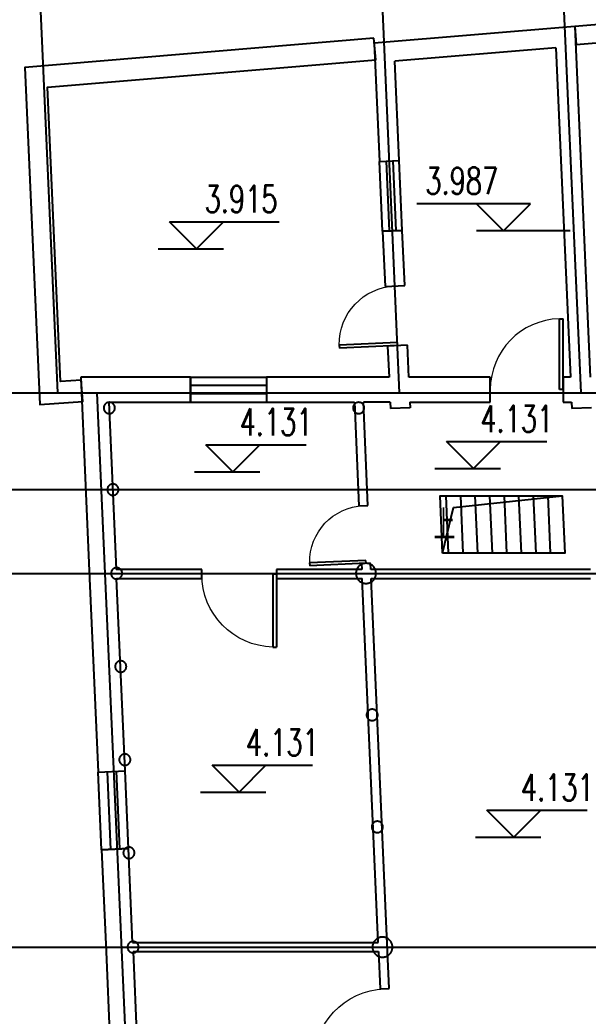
# Model space of a CAD drawing. Extents: x -20250 to 331240, y -699 to 63168.
# Drawn here: x 105085 to 111408, y 46025 to 57103 of the extents above; entities that cross this region are included whole.
import ezdxf

# ---------------------------------------------------------------- set-up
doc = ezdxf.new("R2010")
doc.units = 0
doc.header["$LTSCALE"] = 1000
doc.header["$MEASUREMENT"] = 0
for name, color, linetype in [('DIM_ELEV', 3, 'Continuous'), ('DIM_SYMB', 3, 'Continuous'), ('DOTE', 1, 'Continuous'), ('PUB_TEXT', 7, 'Continuous'), ('WALL', 9, 'Continuous'), ('WINDOW', 4, 'Continuous'), ('台阶', 3, 'Continuous'), ('柱子', 9, 'Continuous'), ('空', 3, 'Continuous'), ('顶', 5, 'Continuous')]:
    doc.layers.add(name, color=color, linetype=linetype)
doc.styles.add('_TCH_DIM', font='SIMPLEX', dxfattribs={"bigfont": 'GBCBIG'})

# ---------------------------------------------------------------- blocks, each defined once
blk = doc.blocks.new('$TCHSYS$WIN2D')
for p, q in [((-0.5, 0.5), (0.5, 0.5)), ((-0.5, 0.5), (-0.5, -0.5)), ((0.5, 0.5), (0.5, -0.5)), ((0.5, 0.167), (-0.5, 0.167)), ((0.5, -0.167), (-0.5, -0.167)), ((-0.5, -0.5), (0.5, -0.5))]:
    blk.add_line(p, q)
blk = doc.blocks.new('$DorLib2D$00000001')
for p, q in [((0.45, 0.975), (0.5, 0.975)), ((0.45, 0), (0.45, 0.975)), ((0.5, 0), (0.5, 0.975)), ((0.5, 0), (0.45, 0))]:
    blk.add_line(p, q)
at = {"lineweight": 13}
blk.add_arc((0.475, 0), 0.975, 91.4693, 180, dxfattribs=at)

msp = doc.modelspace()

# ---------------------------------------------------------------- linework, layer by layer
at = {"layer": 'DIM_ELEV'}
for p, q in [((110766.6, 55059.5), (109500.6, 55059.5)), ((110466.6, 54759.5), (110166.6, 55059.5)), ((110466.6, 54759.5), (110766.6, 55059.5)), ((107051.1, 54558.2), (106751.1, 54858.2)), ((106751.1, 54858.2), (107971.1, 54858.2)), ((107051.1, 54558.2), (107351.1, 54858.2)), ((111208.3, 54759.5), (110166.6, 54759.5)), ((106622.7, 54558.2), (107351.1, 54558.2)), ((110132.3, 52113.6), (109832.3, 52413.6)), ((109832.3, 52413.6), (110948.8, 52413.6)), ((110132.3, 52113.6), (110432.3, 52413.6)), ((107455, 52078), (107155, 52378)), ((107155, 52378), (108271.5, 52378)), ((107455, 52078), (107755, 52378)), ((107026.6, 52078), (107755, 52078)), ((109704, 52113.6), (110432.3, 52113.6)), ((107523.2, 48513.5), (107223.2, 48813.5)), ((107223.2, 48813.5), (108339.7, 48813.5)), ((107523.2, 48513.5), (107823.2, 48813.5)), ((107094.9, 48513.5), (107823.2, 48513.5)), ((110583, 48014.1), (110283, 48314.1)), ((110283, 48314.1), (111399.5, 48314.1)), ((110583, 48014.1), (110883, 48314.1)), ((110154.7, 48014.1), (110883, 48014.1))]:
    msp.add_line(p, q, dxfattribs=at)
at = {"layer": 'DIM_SYMB'}
msp.add_lwpolyline([(110000.5, 51491.9, 0, 0, 0), (110672.8, 51491.9, 80, 0, 0), (110972.8, 51491.9, 0, 0, 0)], format="xyseb", dxfattribs=at)
at = {"layer": 'DOTE'}
for p, q in [((111329.9, 52956.3), (111098.6, 58203)), ((109310.3, 52956.3), (109082.9, 58114.1)), ((105505.7, 52956.3), (105285.6, 57946.7)), ((104221.5, 52956.3), (116177.8, 52956.3)), ((106796.2, 33644.6), (105944.7, 52956.3)), ((104269, 51879.2, 0), (116225.3, 51879.2, 0)), ((104310, 50948.3, 0), (116266.4, 50948.3, 0)), ((104558.1, 46791.6, 0), (116514.4, 46791.6, 0))]:
    msp.add_line(p, q, dxfattribs=at)
at = {"layer": 'WALL'}
for p, q in [((111260.4, 57030.8), (109028.7, 56845.1)), ((111260.4, 57030.8), (111432.3, 53131.4)), ((109028.7, 56845.1), (109086.7, 55530.3)), ((111050.6, 56792.6), (109257.9, 56643.4)), ((111050.6, 56792.6), (111212.1, 53131.4)), ((109306.5, 55540), (109257.9, 56643.4)), ((109086.7, 55530.3), (109306.5, 55540)), ((109340.8, 54763), (109121, 54753.3)), ((109121, 54753.3), (109148, 54139.7)), ((109367.8, 54149.4), (109340.8, 54763)), ((109148, 54139.7), (109367.8, 54149.4)), ((109397.1, 53486.4), (109177.3, 53476.7)), ((109177.3, 53476.7), (109192.5, 53131.4)), ((109412.7, 53131.4), (109397.1, 53486.4)), ((105761.8, 53131.4), (105860.6, 50890.8)), ((106981.8, 53131.4), (105761.8, 53131.4)), ((106981.8, 52851.4), (106981.8, 53131.4)), ((108895.5, 53131.4), (107830.2, 53131.4)), ((107830.2, 53131.4), (107830.2, 52851.4)), ((109192.5, 53131.4), (108895.5, 53131.4)), ((110319.8, 53131.4), (109412.7, 53131.4)), ((110319.8, 52851.4), (110319.8, 53131.4)), ((111212.1, 53131.4), (111129, 53131.4)), ((111129, 53131.4), (111129, 52851.4)), ((106074.5, 52851.4), (106156.5, 50990.8)), ((106074.5, 52851.4), (106981.8, 52851.4)), ((107830.2, 52851.4), (108807.7, 52851.4)), ((108807.7, 52851.4), (108858.5, 51699.8)), ((109204.8, 52851.4), (108907.8, 52851.4)), ((108958.4, 51704.2), (108907.8, 52851.4)), ((109204.8, 52851.4), (109207.9, 52781.3)), ((109425.1, 52851.4), (109427.7, 52791)), ((109425.1, 52851.4), (110319.8, 52851.4)), ((111129, 52851.4), (111224.4, 52851.4)), ((111224.4, 52851.4), (111227.5, 52781.3)), ((109427.7, 52791), (109207.9, 52781.3)), ((111447.3, 52791), (111227.5, 52781.3)), ((108858.5, 51699.8), (108958.4, 51704.2)), ((107108, 50990.8), (106156.5, 50990.8)), ((107108, 50890.8), (107108, 50990.8)), ((108889.7, 50990.8), (107941.6, 50990.8)), ((107941.6, 50990.8), (107941.6, 50890.8)), ((108986.7, 51062.3), (108886.8, 51057.9)), ((108886.8, 51057.9), (108889.7, 50990.8)), ((108989.8, 50990.8), (108986.7, 51062.3)), ((111436.1, 50990.8), (108989.8, 50990.8)), ((105860.6, 50890.8), (105955.6, 48738.2)), ((106255.3, 48751.4), (106160.9, 50890.8)), ((106160.9, 50890.8), (107108, 50890.8)), ((107941.6, 50890.8), (108894.2, 50890.8)), ((109072.7, 46841.6), (108894.2, 50890.8)), ((109177.2, 46741.6), (108994.3, 50890.8)), ((108994.3, 50890.8), (111436.1, 50890.8)), ((105955.6, 48738.2), (106255.3, 48751.4)), ((106293.3, 47887.7), (105993.6, 47874.5)), ((105993.6, 47874.5), (106043.6, 46741.6)), ((106339.5, 46841.6), (106293.3, 47887.7)), ((106339.5, 46841.6), (109072.7, 46841.6)), ((106043.6, 46741.6), (106113.8, 45149.8)), ((106343.9, 46741.6), (109077.1, 46741.6)), ((106343.9, 46741.6), (106413.5, 45163.1)), ((109077.1, 46741.6), (109095.4, 46326.8)), ((109195.3, 46331.2), (109177.2, 46741.6)), ((109095.4, 46326.8), (109195.3, 46331.2))]:
    msp.add_line(p, q, dxfattribs=at)
msp.add_polyline3d([(109788.7, 51172.2, 0), (109760.5, 51811.7, 0), (111119.8, 51811.7, 0), (111148, 51172.2, 0)], close=True, dxfattribs=at)
at = {"layer": '台阶'}
for points in [[(109823.6, 51811.7), (109851.8, 51172.2)], [(109986.4, 51811.7), (110014.6, 51172.2)], [(110148.4, 51811.7), (110176.6, 51172.2)], [(110310.5, 51811.7), (110338.7, 51172.2)], [(110472.5, 51811.7), (110500.7, 51172.2)], [(110634.6, 51811.7), (110662.8, 51172.2)], [(110796.6, 51811.7), (110824.8, 51172.2)], [(110958.7, 51811.7), (110986.9, 51172.2)], [(111119.8, 51811.7), (111148, 51172.2)]]:
    msp.add_lwpolyline(points, dxfattribs=at)
at = {"layer": '柱子'}
for points in [[(106142.7, 52788, 0), (106142.6, 52791.2, 0), (106142.4, 52794.4, 0), (106142, 52797.5, 0), (106141.4, 52800.6, 0), (106140.7, 52803.7, 0), (106139.9, 52806.6, 0), (106138.9, 52809.5, 0), (106137.8, 52812.4, 0), (106136.5, 52815.1, 0), (106135.1, 52817.8, 0), (106133.6, 52820.4, 0), (106132, 52823, 0), (106130.2, 52825.4, 0), (106128.4, 52827.8, 0), (106126.4, 52830.1, 0), (106124.4, 52832.2, 0), (106122.2, 52834.3, 0), (106119.9, 52836.3, 0), (106117.5, 52838.1, 0), (106115.1, 52839.9, 0), (106112.6, 52841.5, 0), (106109.9, 52843, 0), (106107.2, 52844.4, 0), (106104.5, 52845.7, 0), (106101.6, 52846.8, 0), (106098.7, 52847.7, 0), (106095.8, 52848.6, 0), (106092.7, 52849.3, 0), (106089.7, 52849.8, 0), (106086.5, 52850.2, 0), (106083.4, 52850.5, 0), (106080.1, 52850.6, 0), (106076.9, 52850.5, 0), (106073.8, 52850.2, 0), (106070.6, 52849.8, 0), (106067.5, 52849.3, 0), (106064.5, 52848.6, 0), (106061.6, 52847.7, 0), (106058.6, 52846.8, 0), (106055.8, 52845.7, 0), (106053, 52844.4, 0), (106050.3, 52843, 0), (106047.7, 52841.5, 0), (106045.2, 52839.9, 0), (106042.7, 52838.1, 0), (106040.4, 52836.3, 0), (106038.1, 52834.3, 0), (106035.9, 52832.2, 0), (106033.9, 52830.1, 0), (106031.9, 52827.8, 0), (106030, 52825.4, 0), (106028.3, 52823, 0), (106026.7, 52820.4, 0), (106025.2, 52817.8, 0), (106023.8, 52815.1, 0), (106022.5, 52812.3, 0), (106021.4, 52809.5, 0), (106020.4, 52806.6, 0), (106019.6, 52803.7, 0), (106018.9, 52800.6, 0), (106018.3, 52797.5, 0), (106017.9, 52794.4, 0), (106017.7, 52791.2, 0), (106017.6, 52788, 0), (106017.7, 52784.8, 0), (106017.9, 52781.7, 0), (106018.3, 52778.5, 0), (106018.9, 52775.4, 0), (106019.6, 52772.4, 0), (106020.4, 52769.4, 0), (106021.4, 52766.5, 0), (106022.5, 52763.7, 0), (106023.8, 52760.9, 0), (106025.2, 52758.2, 0), (106026.7, 52755.6, 0), (106028.3, 52753.1, 0), (106030, 52750.6, 0), (106031.9, 52748.2, 0), (106033.9, 52746, 0), (106035.9, 52743.8, 0), (106038.1, 52741.7, 0), (106040.4, 52739.8, 0), (106042.7, 52737.9, 0), (106045.2, 52736.2, 0), (106047.7, 52734.6, 0), (106050.3, 52733, 0), (106053, 52731.7, 0), (106055.8, 52730.4, 0), (106058.6, 52729.3, 0), (106061.6, 52728.3, 0), (106064.5, 52727.5, 0), (106067.5, 52726.7, 0), (106070.6, 52726.2, 0), (106073.8, 52725.8, 0), (106076.9, 52725.6, 0), (106080.1, 52725.5, 0), (106083.4, 52725.6, 0), (106086.5, 52725.8, 0), (106089.7, 52726.2, 0), (106092.7, 52726.7, 0), (106095.8, 52727.5, 0), (106098.7, 52728.3, 0), (106101.6, 52729.3, 0), (106104.5, 52730.4, 0), (106107.2, 52731.7, 0), (106109.9, 52733, 0), (106112.6, 52734.6, 0), (106115.1, 52736.2, 0), (106117.5, 52737.9, 0), (106119.9, 52739.8, 0), (106122.2, 52741.7, 0), (106124.4, 52743.8, 0), (106126.4, 52746, 0), (106128.4, 52748.2, 0), (106130.2, 52750.6, 0), (106132, 52753.1, 0), (106133.6, 52755.6, 0), (106135.1, 52758.2, 0), (106136.5, 52760.9, 0), (106137.8, 52763.7, 0), (106138.9, 52766.5, 0), (106139.9, 52769.4, 0), (106140.7, 52772.4, 0), (106141.4, 52775.4, 0), (106142, 52778.5, 0), (106142.4, 52781.7, 0), (106142.6, 52784.8, 0)], [(108917.7, 52788, 0), (108917.6, 52791.2, 0), (108917.4, 52794.4, 0), (108917, 52797.5, 0), (108916.4, 52800.6, 0), (108915.7, 52803.7, 0), (108914.9, 52806.6, 0), (108913.9, 52809.5, 0), (108912.8, 52812.4, 0), (108911.5, 52815.1, 0), (108910.1, 52817.8, 0), (108908.6, 52820.4, 0), (108907, 52823, 0), (108905.2, 52825.4, 0), (108903.4, 52827.8, 0), (108901.4, 52830.1, 0), (108899.3, 52832.2, 0), (108897.2, 52834.3, 0), (108894.9, 52836.3, 0), (108892.5, 52838.1, 0), (108890.1, 52839.9, 0), (108887.5, 52841.5, 0), (108884.9, 52843, 0), (108882.2, 52844.4, 0), (108879.5, 52845.7, 0), (108876.6, 52846.8, 0), (108873.7, 52847.7, 0), (108870.8, 52848.6, 0), (108867.7, 52849.3, 0), (108864.7, 52849.8, 0), (108861.5, 52850.2, 0), (108858.4, 52850.5, 0), (108855.1, 52850.6, 0), (108851.9, 52850.5, 0), (108848.7, 52850.2, 0), (108845.6, 52849.8, 0), (108842.5, 52849.3, 0), (108839.5, 52848.6, 0), (108836.5, 52847.7, 0), (108833.6, 52846.8, 0), (108830.8, 52845.7, 0), (108828, 52844.4, 0), (108825.3, 52843, 0), (108822.7, 52841.5, 0), (108820.2, 52839.9, 0), (108817.7, 52838.1, 0), (108815.4, 52836.3, 0), (108813.1, 52834.3, 0), (108810.9, 52832.2, 0), (108808.9, 52830.1, 0), (108806.9, 52827.8, 0), (108805, 52825.4, 0), (108803.3, 52823, 0), (108801.7, 52820.4, 0), (108800.1, 52817.8, 0), (108798.8, 52815.1, 0), (108797.5, 52812.3, 0), (108796.4, 52809.5, 0), (108795.4, 52806.6, 0), (108794.6, 52803.7, 0), (108793.9, 52800.6, 0), (108793.3, 52797.5, 0), (108792.9, 52794.4, 0), (108792.7, 52791.2, 0), (108792.6, 52788, 0), (108792.7, 52784.8, 0), (108792.9, 52781.7, 0), (108793.3, 52778.5, 0), (108793.9, 52775.4, 0), (108794.6, 52772.4, 0), (108795.4, 52769.4, 0), (108796.4, 52766.5, 0), (108797.5, 52763.7, 0), (108798.8, 52760.9, 0), (108800.1, 52758.2, 0), (108801.7, 52755.6, 0), (108803.3, 52753.1, 0), (108805, 52750.6, 0), (108806.9, 52748.2, 0), (108808.9, 52746, 0), (108810.9, 52743.8, 0), (108813.1, 52741.7, 0), (108815.4, 52739.8, 0), (108817.7, 52737.9, 0), (108820.2, 52736.2, 0), (108822.7, 52734.6, 0), (108825.3, 52733, 0), (108828, 52731.7, 0), (108830.8, 52730.4, 0), (108833.6, 52729.3, 0), (108836.5, 52728.3, 0), (108839.5, 52727.5, 0), (108842.5, 52726.7, 0), (108845.6, 52726.2, 0), (108848.7, 52725.8, 0), (108851.9, 52725.6, 0), (108855.1, 52725.5, 0), (108858.4, 52725.6, 0), (108861.5, 52725.8, 0), (108864.7, 52726.2, 0), (108867.7, 52726.7, 0), (108870.8, 52727.5, 0), (108873.7, 52728.3, 0), (108876.6, 52729.3, 0), (108879.5, 52730.4, 0), (108882.2, 52731.7, 0), (108884.9, 52733, 0), (108887.5, 52734.6, 0), (108890.1, 52736.2, 0), (108892.5, 52737.9, 0), (108894.9, 52739.8, 0), (108897.2, 52741.7, 0), (108899.3, 52743.8, 0), (108901.4, 52746, 0), (108903.4, 52748.2, 0), (108905.2, 52750.6, 0), (108907, 52753.1, 0), (108908.6, 52755.6, 0), (108910.1, 52758.2, 0), (108911.5, 52760.9, 0), (108912.8, 52763.7, 0), (108913.9, 52766.5, 0), (108914.9, 52769.4, 0), (108915.7, 52772.4, 0), (108916.4, 52775.4, 0), (108917, 52778.5, 0), (108917.4, 52781.7, 0), (108917.6, 52784.8, 0)], [(106182.8, 51879.3, 0), (106182.7, 51882.5, 0), (106182.5, 51885.7, 0), (106182.1, 51888.8, 0), (106181.5, 51891.9, 0), (106180.8, 51894.9, 0), (106180, 51897.9, 0), (106179, 51900.8, 0), (106177.9, 51903.6, 0), (106176.6, 51906.4, 0), (106175.3, 51909.1, 0), (106173.8, 51911.7, 0), (106172.1, 51914.2, 0), (106170.4, 51916.7, 0), (106168.5, 51919, 0), (106166.6, 51921.3, 0), (106164.5, 51923.5, 0), (106162.3, 51925.6, 0), (106160, 51927.5, 0), (106157.7, 51929.4, 0), (106155.2, 51931.1, 0), (106152.7, 51932.7, 0), (106150.1, 51934.2, 0), (106147.4, 51935.7, 0), (106144.6, 51936.9, 0), (106141.8, 51938, 0), (106138.9, 51939, 0), (106135.9, 51939.8, 0), (106132.9, 51940.5, 0), (106129.8, 51941.1, 0), (106126.7, 51941.5, 0), (106123.5, 51941.7, 0), (106120.3, 51941.8, 0), (106117.1, 51941.7, 0), (106113.9, 51941.5, 0), (106110.8, 51941.1, 0), (106107.7, 51940.5, 0), (106104.7, 51939.8, 0), (106101.7, 51939, 0), (106098.8, 51938, 0), (106095.9, 51936.9, 0), (106093.2, 51935.7, 0), (106090.5, 51934.2, 0), (106087.9, 51932.7, 0), (106085.3, 51931.1, 0), (106082.9, 51929.4, 0), (106080.5, 51927.5, 0), (106078.2, 51925.6, 0), (106076.1, 51923.5, 0), (106074, 51921.3, 0), (106072, 51919, 0), (106070.2, 51916.7, 0), (106068.4, 51914.2, 0), (106066.8, 51911.7, 0), (106065.3, 51909.1, 0), (106063.9, 51906.4, 0), (106062.7, 51903.6, 0), (106061.5, 51900.8, 0), (106060.6, 51897.9, 0), (106059.7, 51894.9, 0), (106059, 51891.9, 0), (106058.5, 51888.8, 0), (106058.1, 51885.7, 0), (106057.8, 51882.5, 0), (106057.7, 51879.3, 0), (106057.8, 51876.1, 0), (106058.1, 51872.9, 0), (106058.5, 51869.7, 0), (106059, 51866.7, 0), (106059.7, 51863.7, 0), (106060.6, 51860.7, 0), (106061.5, 51857.8, 0), (106062.7, 51854.9, 0), (106063.9, 51852.2, 0), (106065.3, 51849.5, 0), (106066.8, 51846.8, 0), (106068.4, 51844.3, 0), (106070.2, 51841.9, 0), (106072, 51839.5, 0), (106074, 51837.2, 0), (106076.1, 51835.1, 0), (106078.2, 51833, 0), (106080.5, 51831, 0), (106082.9, 51829.2, 0), (106085.3, 51827.4, 0), (106087.9, 51825.8, 0), (106090.5, 51824.3, 0), (106093.2, 51822.9, 0), (106095.9, 51821.7, 0), (106098.8, 51820.5, 0), (106101.7, 51819.6, 0), (106104.7, 51818.7, 0), (106107.7, 51818, 0), (106110.8, 51817.5, 0), (106113.9, 51817.1, 0), (106117.1, 51816.8, 0), (106120.3, 51816.7, 0), (106123.5, 51816.8, 0), (106126.7, 51817.1, 0), (106129.8, 51817.5, 0), (106132.9, 51818, 0), (106135.9, 51818.7, 0), (106138.9, 51819.6, 0), (106141.8, 51820.5, 0), (106144.6, 51821.7, 0), (106147.4, 51822.9, 0), (106150.1, 51824.3, 0), (106152.7, 51825.8, 0), (106155.2, 51827.4, 0), (106157.7, 51829.2, 0), (106160, 51831, 0), (106162.3, 51833, 0), (106164.5, 51835.1, 0), (106166.6, 51837.2, 0), (106168.5, 51839.5, 0), (106170.4, 51841.9, 0), (106172.1, 51844.3, 0), (106173.8, 51846.9, 0), (106175.3, 51849.5, 0), (106176.6, 51852.2, 0), (106177.9, 51854.9, 0), (106179, 51857.8, 0), (106180, 51860.7, 0), (106180.8, 51863.7, 0), (106181.5, 51866.7, 0), (106182.1, 51869.7, 0), (106182.5, 51872.9, 0), (106182.7, 51876.1, 0)], [(106223.9, 50948.3, 0), (106223.8, 50951.5, 0), (106223.5, 50954.7, 0), (106223.1, 50957.8, 0), (106222.6, 50960.9, 0), (106221.9, 50963.9, 0), (106221.1, 50966.9, 0), (106220.1, 50969.8, 0), (106219, 50972.6, 0), (106217.7, 50975.4, 0), (106216.3, 50978.1, 0), (106214.8, 50980.7, 0), (106213.2, 50983.2, 0), (106211.4, 50985.7, 0), (106209.6, 50988.1, 0), (106207.6, 50990.3, 0), (106205.5, 50992.5, 0), (106203.4, 50994.6, 0), (106201.1, 50996.5, 0), (106198.7, 50998.4, 0), (106196.3, 51000.2, 0), (106193.7, 51001.8, 0), (106191.1, 51003.3, 0), (106188.4, 51004.7, 0), (106185.7, 51005.9, 0), (106182.8, 51007, 0), (106179.9, 51008, 0), (106176.9, 51008.9, 0), (106173.9, 51009.6, 0), (106170.8, 51010.1, 0), (106167.7, 51010.5, 0), (106164.5, 51010.7, 0), (106161.3, 51010.8, 0), (106158.1, 51010.7, 0), (106154.9, 51010.5, 0), (106151.8, 51010.1, 0), (106148.7, 51009.6, 0), (106145.7, 51008.9, 0), (106142.7, 51008, 0), (106139.8, 51007, 0), (106137, 51005.9, 0), (106134.2, 51004.7, 0), (106131.5, 51003.3, 0), (106128.9, 51001.8, 0), (106126.4, 51000.2, 0), (106123.9, 50998.4, 0), (106121.6, 50996.5, 0), (106119.3, 50994.6, 0), (106117.1, 50992.5, 0), (106115, 50990.3, 0), (106113.1, 50988.1, 0), (106111.2, 50985.7, 0), (106109.5, 50983.2, 0), (106107.8, 50980.7, 0), (106106.3, 50978.1, 0), (106105, 50975.4, 0), (106103.7, 50972.6, 0), (106102.6, 50969.8, 0), (106101.6, 50966.9, 0), (106100.8, 50963.9, 0), (106100.1, 50960.9, 0), (106099.5, 50957.8, 0), (106099.1, 50954.7, 0), (106098.9, 50951.5, 0), (106098.8, 50948.3, 0), (106098.9, 50945.1, 0), (106099.1, 50941.9, 0), (106099.5, 50938.8, 0), (106100.1, 50935.7, 0), (106100.8, 50932.7, 0), (106101.6, 50929.7, 0), (106102.6, 50926.8, 0), (106103.7, 50924, 0), (106105, 50921.2, 0), (106106.3, 50918.5, 0), (106107.8, 50915.9, 0), (106109.5, 50913.3, 0), (106111.2, 50910.9, 0), (106113.1, 50908.5, 0), (106115, 50906.2, 0), (106117.1, 50904.1, 0), (106119.3, 50902, 0), (106121.6, 50900, 0), (106123.9, 50898.2, 0), (106126.4, 50896.4, 0), (106128.9, 50894.8, 0), (106131.5, 50893.3, 0), (106134.2, 50891.9, 0), (106137, 50890.7, 0), (106139.8, 50889.6, 0), (106142.7, 50888.6, 0), (106145.7, 50887.7, 0), (106148.7, 50887, 0), (106151.8, 50886.5, 0), (106154.9, 50886.1, 0), (106158.1, 50885.8, 0), (106161.3, 50885.7, 0), (106164.5, 50885.8, 0), (106167.7, 50886.1, 0), (106170.8, 50886.5, 0), (106173.9, 50887, 0), (106176.9, 50887.7, 0), (106179.9, 50888.6, 0), (106182.8, 50889.6, 0), (106185.7, 50890.7, 0), (106188.4, 50891.9, 0), (106191.1, 50893.3, 0), (106193.7, 50894.8, 0), (106196.3, 50896.4, 0), (106198.7, 50898.2, 0), (106201.1, 50900, 0), (106203.4, 50902, 0), (106205.5, 50904.1, 0), (106207.6, 50906.2, 0), (106209.6, 50908.5, 0), (106211.4, 50910.9, 0), (106213.2, 50913.3, 0), (106214.8, 50915.9, 0), (106216.3, 50918.5, 0), (106217.7, 50921.2, 0), (106219, 50924, 0), (106220.1, 50926.8, 0), (106221.1, 50929.7, 0), (106221.9, 50932.7, 0), (106222.6, 50935.7, 0), (106223.1, 50938.8, 0), (106223.5, 50941.9, 0), (106223.8, 50945.1, 0)], [(109048, 50948.3, 0), (109047.9, 50954, 0), (109047.4, 50959.7, 0), (109046.7, 50965.3, 0), (109045.7, 50970.8, 0), (109044.5, 50976.2, 0), (109043, 50981.5, 0), (109041.2, 50986.7, 0), (109039.2, 50991.8, 0), (109037, 50996.7, 0), (109034.5, 51001.6, 0), (109031.8, 51006.2, 0), (109028.9, 51010.8, 0), (109025.8, 51015.2, 0), (109022.5, 51019.4, 0), (109019, 51023.4, 0), (109015.3, 51027.3, 0), (109011.4, 51031, 0), (109007.3, 51034.5, 0), (109003.1, 51037.8, 0), (108998.7, 51041, 0), (108994.2, 51043.9, 0), (108989.5, 51046.6, 0), (108984.7, 51049, 0), (108979.7, 51051.3, 0), (108974.7, 51053.3, 0), (108969.5, 51055, 0), (108964.2, 51056.6, 0), (108958.8, 51057.8, 0), (108953.3, 51058.8, 0), (108947.7, 51059.5, 0), (108942, 51059.9, 0), (108936.2, 51060.1, 0), (108930.5, 51059.9, 0), (108924.8, 51059.5, 0), (108919.2, 51058.8, 0), (108913.7, 51057.8, 0), (108908.3, 51056.6, 0), (108903, 51055, 0), (108897.8, 51053.3, 0), (108892.8, 51051.3, 0), (108887.8, 51049, 0), (108883, 51046.6, 0), (108878.3, 51043.9, 0), (108873.8, 51041, 0), (108869.4, 51037.8, 0), (108865.2, 51034.5, 0), (108861.1, 51031, 0), (108857.2, 51027.3, 0), (108853.5, 51023.4, 0), (108850, 51019.4, 0), (108846.7, 51015.2, 0), (108843.6, 51010.8, 0), (108840.7, 51006.2, 0), (108838, 51001.6, 0), (108835.5, 50996.7, 0), (108833.3, 50991.8, 0), (108831.3, 50986.7, 0), (108829.5, 50981.5, 0), (108828, 50976.2, 0), (108826.7, 50970.8, 0), (108825.8, 50965.3, 0), (108825, 50959.7, 0), (108824.6, 50954, 0), (108824.5, 50948.3, 0), (108824.6, 50942.6, 0), (108825, 50936.9, 0), (108825.8, 50931.3, 0), (108826.7, 50925.8, 0), (108828, 50920.4, 0), (108829.5, 50915.1, 0), (108831.3, 50909.9, 0), (108833.3, 50904.8, 0), (108835.5, 50899.9, 0), (108838, 50895, 0), (108840.7, 50890.4, 0), (108843.6, 50885.8, 0), (108846.7, 50881.4, 0), (108850, 50877.2, 0), (108853.5, 50873.2, 0), (108857.2, 50869.3, 0), (108861.1, 50865.6, 0), (108865.2, 50862.1, 0), (108869.4, 50858.7, 0), (108873.8, 50855.6, 0), (108878.3, 50852.7, 0), (108883, 50850, 0), (108887.8, 50847.6, 0), (108892.8, 50845.3, 0), (108897.8, 50843.3, 0), (108903, 50841.6, 0), (108908.3, 50840, 0), (108913.7, 50838.8, 0), (108919.2, 50837.8, 0), (108924.8, 50837.1, 0), (108930.5, 50836.7, 0), (108936.2, 50836.5, 0), (108942, 50836.7, 0), (108947.7, 50837.1, 0), (108953.3, 50837.8, 0), (108958.8, 50838.8, 0), (108964.2, 50840, 0), (108969.5, 50841.6, 0), (108974.7, 50843.3, 0), (108979.7, 50845.3, 0), (108984.7, 50847.6, 0), (108989.5, 50850, 0), (108994.2, 50852.7, 0), (108998.7, 50855.6, 0), (109003.1, 50858.7, 0), (109007.3, 50862.1, 0), (109011.4, 50865.6, 0), (109015.3, 50869.3, 0), (109019, 50873.2, 0), (109022.5, 50877.2, 0), (109025.8, 50881.4, 0), (109028.9, 50885.8, 0), (109031.8, 50890.4, 0), (109034.5, 50895, 0), (109037, 50899.9, 0), (109039.2, 50904.8, 0), (109041.2, 50909.9, 0), (109043, 50915.1, 0), (109044.5, 50920.4, 0), (109045.7, 50925.8, 0), (109046.7, 50931.3, 0), (109047.4, 50936.9, 0), (109047.9, 50942.6, 0)], [(106269.5, 49912.3, 0), (106269.5, 49915.6, 0), (106269.2, 49918.7, 0), (106268.8, 49921.9, 0), (106268.3, 49924.9, 0), (106267.6, 49928, 0), (106266.7, 49930.9, 0), (106265.7, 49933.8, 0), (106264.6, 49936.7, 0), (106263.4, 49939.4, 0), (106262, 49942.2, 0), (106260.5, 49944.7, 0), (106258.9, 49947.3, 0), (106257.1, 49949.7, 0), (106255.3, 49952.1, 0), (106253.3, 49954.4, 0), (106251.2, 49956.6, 0), (106249, 49958.6, 0), (106246.8, 49960.6, 0), (106244.4, 49962.4, 0), (106242, 49964.2, 0), (106239.4, 49965.8, 0), (106236.8, 49967.3, 0), (106234.1, 49968.7, 0), (106231.3, 49970, 0), (106228.5, 49971.1, 0), (106225.6, 49972.1, 0), (106222.6, 49972.9, 0), (106219.6, 49973.6, 0), (106216.5, 49974.2, 0), (106213.4, 49974.6, 0), (106210.2, 49974.8, 0), (106207, 49974.9, 0), (106203.8, 49974.8, 0), (106200.6, 49974.6, 0), (106197.5, 49974.2, 0), (106194.4, 49973.6, 0), (106191.4, 49972.9, 0), (106188.4, 49972.1, 0), (106185.5, 49971.1, 0), (106182.7, 49970, 0), (106179.9, 49968.7, 0), (106177.2, 49967.3, 0), (106174.6, 49965.8, 0), (106172.1, 49964.2, 0), (106169.6, 49962.4, 0), (106167.2, 49960.6, 0), (106165, 49958.6, 0), (106162.8, 49956.6, 0), (106160.7, 49954.4, 0), (106158.8, 49952.1, 0), (106156.9, 49949.7, 0), (106155.2, 49947.3, 0), (106153.5, 49944.7, 0), (106152, 49942.2, 0), (106150.6, 49939.4, 0), (106149.4, 49936.7, 0), (106148.3, 49933.8, 0), (106147.3, 49930.9, 0), (106146.4, 49928, 0), (106145.7, 49924.9, 0), (106145.2, 49921.9, 0), (106144.8, 49918.7, 0), (106144.5, 49915.6, 0), (106144.5, 49912.3, 0), (106144.5, 49909.1, 0), (106144.8, 49906, 0), (106145.2, 49902.8, 0), (106145.7, 49899.7, 0), (106146.4, 49896.7, 0), (106147.3, 49893.7, 0), (106148.3, 49890.8, 0), (106149.4, 49888, 0), (106150.6, 49885.2, 0), (106152, 49882.6, 0), (106153.5, 49879.9, 0), (106155.2, 49877.4, 0), (106156.9, 49874.9, 0), (106158.8, 49872.6, 0), (106160.7, 49870.3, 0), (106162.8, 49868.1, 0), (106165, 49866.1, 0), (106167.2, 49864.1, 0), (106169.6, 49862.2, 0), (106172.1, 49860.5, 0), (106174.6, 49858.9, 0), (106177.2, 49857.3, 0), (106179.9, 49856, 0), (106182.7, 49854.7, 0), (106185.5, 49853.6, 0), (106188.4, 49852.6, 0), (106191.4, 49851.8, 0), (106194.4, 49851.1, 0), (106197.5, 49850.5, 0), (106200.6, 49850.1, 0), (106203.8, 49849.9, 0), (106207, 49849.8, 0), (106210.2, 49849.9, 0), (106213.4, 49850.1, 0), (106216.5, 49850.5, 0), (106219.6, 49851.1, 0), (106222.6, 49851.8, 0), (106225.6, 49852.6, 0), (106228.5, 49853.6, 0), (106231.3, 49854.7, 0), (106234.1, 49856, 0), (106236.8, 49857.3, 0), (106239.4, 49858.9, 0), (106242, 49860.5, 0), (106244.4, 49862.2, 0), (106246.8, 49864.1, 0), (106249, 49866.1, 0), (106251.2, 49868.1, 0), (106253.3, 49870.3, 0), (106255.3, 49872.6, 0), (106257.1, 49874.9, 0), (106258.9, 49877.4, 0), (106260.5, 49879.9, 0), (106262, 49882.6, 0), (106263.4, 49885.2, 0), (106264.6, 49888, 0), (106265.7, 49890.8, 0), (106266.7, 49893.7, 0), (106267.6, 49896.7, 0), (106268.3, 49899.7, 0), (106268.8, 49902.8, 0), (106269.2, 49906, 0), (106269.5, 49909.1, 0)], [(109067.7, 49374.3, 0), (109067.6, 49377.5, 0), (109067.3, 49380.7, 0), (109066.9, 49383.8, 0), (109066.4, 49386.9, 0), (109065.7, 49389.9, 0), (109064.8, 49392.8, 0), (109063.9, 49395.7, 0), (109062.7, 49398.6, 0), (109061.5, 49401.4, 0), (109060.1, 49404.1, 0), (109058.6, 49406.7, 0), (109057, 49409.2, 0), (109055.2, 49411.7, 0), (109053.4, 49414, 0), (109051.4, 49416.3, 0), (109049.3, 49418.5, 0), (109047.2, 49420.6, 0), (109044.9, 49422.5, 0), (109042.5, 49424.4, 0), (109040.1, 49426.1, 0), (109037.5, 49427.7, 0), (109034.9, 49429.2, 0), (109032.2, 49430.6, 0), (109029.4, 49431.9, 0), (109026.6, 49433, 0), (109023.7, 49434, 0), (109020.7, 49434.8, 0), (109017.7, 49435.5, 0), (109014.6, 49436.1, 0), (109011.5, 49436.5, 0), (109008.3, 49436.7, 0), (109005.1, 49436.8, 0), (109001.9, 49436.7, 0), (108998.7, 49436.5, 0), (108995.6, 49436.1, 0), (108992.5, 49435.5, 0), (108989.5, 49434.8, 0), (108986.5, 49434, 0), (108983.6, 49433, 0), (108980.8, 49431.9, 0), (108978, 49430.6, 0), (108975.3, 49429.2, 0), (108972.7, 49427.7, 0), (108970.2, 49426.1, 0), (108967.7, 49424.4, 0), (108965.3, 49422.5, 0), (108963.1, 49420.6, 0), (108960.9, 49418.5, 0), (108958.8, 49416.3, 0), (108956.9, 49414, 0), (108955, 49411.7, 0), (108953.3, 49409.2, 0), (108951.6, 49406.7, 0), (108950.1, 49404.1, 0), (108948.7, 49401.4, 0), (108947.5, 49398.6, 0), (108946.4, 49395.7, 0), (108945.4, 49392.8, 0), (108944.5, 49389.9, 0), (108943.8, 49386.9, 0), (108943.3, 49383.8, 0), (108942.9, 49380.7, 0), (108942.7, 49377.5, 0), (108942.6, 49374.3, 0), (108942.7, 49371.1, 0), (108942.9, 49367.9, 0), (108943.3, 49364.7, 0), (108943.8, 49361.7, 0), (108944.5, 49358.7, 0), (108945.4, 49355.7, 0), (108946.4, 49352.8, 0), (108947.5, 49349.9, 0), (108948.7, 49347.2, 0), (108950.1, 49344.5, 0), (108951.6, 49341.8, 0), (108953.3, 49339.3, 0), (108955, 49336.9, 0), (108956.9, 49334.5, 0), (108958.8, 49332.2, 0), (108960.9, 49330.1, 0), (108963.1, 49328, 0), (108965.3, 49326, 0), (108967.7, 49324.2, 0), (108970.2, 49322.4, 0), (108972.7, 49320.8, 0), (108975.3, 49319.3, 0), (108978, 49317.9, 0), (108980.8, 49316.7, 0), (108983.6, 49315.5, 0), (108986.5, 49314.5, 0), (108989.5, 49313.7, 0), (108992.5, 49313, 0), (108995.6, 49312.4, 0), (108998.7, 49312.1, 0), (109001.9, 49311.8, 0), (109005.1, 49311.7, 0), (109008.3, 49311.8, 0), (109011.5, 49312.1, 0), (109014.6, 49312.4, 0), (109017.7, 49313, 0), (109020.7, 49313.7, 0), (109023.7, 49314.5, 0), (109026.6, 49315.5, 0), (109029.4, 49316.7, 0), (109032.2, 49317.9, 0), (109034.9, 49319.3, 0), (109037.5, 49320.8, 0), (109040.1, 49322.4, 0), (109042.5, 49324.2, 0), (109044.9, 49326, 0), (109047.2, 49328, 0), (109049.3, 49330.1, 0), (109051.4, 49332.2, 0), (109053.4, 49334.5, 0), (109055.2, 49336.9, 0), (109057, 49339.3, 0), (109058.6, 49341.8, 0), (109060.1, 49344.5, 0), (109061.5, 49347.2, 0), (109062.7, 49349.9, 0), (109063.9, 49352.8, 0), (109064.8, 49355.7, 0), (109065.7, 49358.7, 0), (109066.4, 49361.7, 0), (109066.9, 49364.7, 0), (109067.3, 49367.9, 0), (109067.6, 49371.1, 0)], [(106315.2, 48876.1, 0), (106315.2, 48879.3, 0), (106314.9, 48882.5, 0), (106314.5, 48885.6, 0), (106314, 48888.7, 0), (106313.3, 48891.7, 0), (106312.4, 48894.7, 0), (106311.4, 48897.6, 0), (106310.3, 48900.4, 0), (106309.1, 48903.2, 0), (106307.7, 48905.9, 0), (106306.2, 48908.5, 0), (106304.5, 48911, 0), (106302.8, 48913.5, 0), (106300.9, 48915.8, 0), (106299, 48918.1, 0), (106296.9, 48920.3, 0), (106294.7, 48922.3, 0), (106292.5, 48924.3, 0), (106290.1, 48926.2, 0), (106287.7, 48927.9, 0), (106285.1, 48929.5, 0), (106282.5, 48931.1, 0), (106279.8, 48932.4, 0), (106277, 48933.7, 0), (106274.2, 48934.8, 0), (106271.3, 48935.8, 0), (106268.3, 48936.6, 0), (106265.3, 48937.3, 0), (106262.2, 48937.9, 0), (106259.1, 48938.3, 0), (106255.9, 48938.5, 0), (106252.7, 48938.6, 0), (106249.5, 48938.5, 0), (106246.3, 48938.3, 0), (106243.2, 48937.9, 0), (106240.1, 48937.3, 0), (106237.1, 48936.6, 0), (106234.1, 48935.8, 0), (106231.2, 48934.8, 0), (106228.4, 48933.7, 0), (106225.6, 48932.4, 0), (106222.9, 48931.1, 0), (106220.3, 48929.5, 0), (106217.7, 48927.9, 0), (106215.3, 48926.2, 0), (106212.9, 48924.3, 0), (106210.7, 48922.3, 0), (106208.5, 48920.3, 0), (106206.4, 48918.1, 0), (106204.5, 48915.8, 0), (106202.6, 48913.5, 0), (106200.8, 48911, 0), (106199.2, 48908.5, 0), (106197.7, 48905.9, 0), (106196.3, 48903.2, 0), (106195.1, 48900.4, 0), (106194, 48897.6, 0), (106193, 48894.7, 0), (106192.1, 48891.7, 0), (106191.4, 48888.7, 0), (106190.9, 48885.6, 0), (106190.5, 48882.5, 0), (106190.2, 48879.3, 0), (106190.2, 48876.1, 0), (106190.2, 48872.8, 0), (106190.5, 48869.7, 0), (106190.9, 48866.6, 0), (106191.4, 48863.5, 0), (106192.1, 48860.4, 0), (106193, 48857.5, 0), (106194, 48854.6, 0), (106195.1, 48851.7, 0), (106196.3, 48849, 0), (106197.7, 48846.3, 0), (106199.2, 48843.7, 0), (106200.8, 48841.1, 0), (106202.6, 48838.7, 0), (106204.5, 48836.3, 0), (106206.4, 48834, 0), (106208.5, 48831.8, 0), (106210.7, 48829.8, 0), (106212.9, 48827.8, 0), (106215.3, 48826, 0), (106217.7, 48824.2, 0), (106220.3, 48822.6, 0), (106222.9, 48821.1, 0), (106225.6, 48819.7, 0), (106228.4, 48818.4, 0), (106231.2, 48817.3, 0), (106234.1, 48816.3, 0), (106237.1, 48815.5, 0), (106240.1, 48814.8, 0), (106243.2, 48814.2, 0), (106246.3, 48813.8, 0), (106249.5, 48813.6, 0), (106252.7, 48813.5, 0), (106255.9, 48813.6, 0), (106259.1, 48813.8, 0), (106262.2, 48814.2, 0), (106265.3, 48814.8, 0), (106268.3, 48815.5, 0), (106271.3, 48816.3, 0), (106274.2, 48817.3, 0), (106277, 48818.4, 0), (106279.8, 48819.7, 0), (106282.5, 48821.1, 0), (106285.1, 48822.6, 0), (106287.7, 48824.2, 0), (106290.1, 48826, 0), (106292.5, 48827.8, 0), (106294.7, 48829.8, 0), (106296.9, 48831.8, 0), (106299, 48834, 0), (106300.9, 48836.3, 0), (106302.8, 48838.7, 0), (106304.5, 48841.1, 0), (106306.2, 48843.7, 0), (106307.7, 48846.3, 0), (106309.1, 48849, 0), (106310.3, 48851.7, 0), (106311.4, 48854.6, 0), (106312.4, 48857.5, 0), (106313.3, 48860.4, 0), (106314, 48863.5, 0), (106314.5, 48866.6, 0), (106314.9, 48869.7, 0), (106315.2, 48872.8, 0)], [(109125.2, 48128.4, 0), (109125.1, 48131.7, 0), (109124.9, 48134.8, 0), (109124.5, 48138, 0), (109123.9, 48141, 0), (109123.2, 48144.1, 0), (109122.4, 48147, 0), (109121.4, 48149.9, 0), (109120.3, 48152.8, 0), (109119, 48155.5, 0), (109117.7, 48158.2, 0), (109116.2, 48160.8, 0), (109114.5, 48163.4, 0), (109112.8, 48165.8, 0), (109110.9, 48168.2, 0), (109109, 48170.5, 0), (109106.9, 48172.7, 0), (109104.7, 48174.7, 0), (109102.4, 48176.7, 0), (109100.1, 48178.6, 0), (109097.6, 48180.3, 0), (109095.1, 48181.9, 0), (109092.5, 48183.4, 0), (109089.8, 48184.8, 0), (109087, 48186.1, 0), (109084.2, 48187.2, 0), (109081.3, 48188.2, 0), (109078.3, 48189, 0), (109075.3, 48189.7, 0), (109072.2, 48190.2, 0), (109069.1, 48190.7, 0), (109065.9, 48190.9, 0), (109062.7, 48191, 0), (109059.5, 48190.9, 0), (109056.3, 48190.7, 0), (109053.2, 48190.2, 0), (109050.1, 48189.7, 0), (109047.1, 48189, 0), (109044.1, 48188.2, 0), (109041.2, 48187.2, 0), (109038.3, 48186.1, 0), (109035.6, 48184.8, 0), (109032.9, 48183.4, 0), (109030.3, 48181.9, 0), (109027.7, 48180.3, 0), (109025.3, 48178.6, 0), (109022.9, 48176.7, 0), (109020.6, 48174.7, 0), (109018.5, 48172.7, 0), (109016.4, 48170.5, 0), (109014.4, 48168.2, 0), (109012.6, 48165.8, 0), (109010.8, 48163.4, 0), (109009.2, 48160.9, 0), (109007.7, 48158.2, 0), (109006.3, 48155.5, 0), (109005.1, 48152.8, 0), (109003.9, 48149.9, 0), (109002.9, 48147, 0), (109002.1, 48144.1, 0), (109001.4, 48141, 0), (109000.9, 48138, 0), (109000.5, 48134.8, 0), (109000.2, 48131.7, 0), (109000.1, 48128.4, 0), (109000.2, 48125.2, 0), (109000.5, 48122.1, 0), (109000.9, 48118.9, 0), (109001.4, 48115.8, 0), (109002.1, 48112.8, 0), (109002.9, 48109.8, 0), (109003.9, 48107, 0), (109005.1, 48104.1, 0), (109006.3, 48101.3, 0), (109007.7, 48098.7, 0), (109009.2, 48096, 0), (109010.8, 48093.5, 0), (109012.6, 48091, 0), (109014.4, 48088.7, 0), (109016.4, 48086.4, 0), (109018.5, 48084.2, 0), (109020.6, 48082.2, 0), (109022.9, 48080.2, 0), (109025.3, 48078.3, 0), (109027.7, 48076.6, 0), (109030.3, 48075, 0), (109032.9, 48073.5, 0), (109035.6, 48072.1, 0), (109038.3, 48070.8, 0), (109041.2, 48069.7, 0), (109044.1, 48068.7, 0), (109047.1, 48067.9, 0), (109050.1, 48067.2, 0), (109053.2, 48066.6, 0), (109056.3, 48066.2, 0), (109059.5, 48066, 0), (109062.7, 48065.9, 0), (109065.9, 48066, 0), (109069.1, 48066.2, 0), (109072.2, 48066.6, 0), (109075.3, 48067.2, 0), (109078.3, 48067.9, 0), (109081.3, 48068.7, 0), (109084.2, 48069.7, 0), (109087, 48070.8, 0), (109089.8, 48072.1, 0), (109092.5, 48073.5, 0), (109095.1, 48075, 0), (109097.6, 48076.6, 0), (109100.1, 48078.3, 0), (109102.4, 48080.2, 0), (109104.7, 48082.2, 0), (109106.9, 48084.2, 0), (109109, 48086.4, 0), (109110.9, 48088.7, 0), (109112.8, 48091, 0), (109114.5, 48093.5, 0), (109116.2, 48096, 0), (109117.7, 48098.7, 0), (109119, 48101.3, 0), (109120.3, 48104.1, 0), (109121.4, 48107, 0), (109122.4, 48109.8, 0), (109123.2, 48112.8, 0), (109123.9, 48115.8, 0), (109124.5, 48118.9, 0), (109124.9, 48122.1, 0), (109125.1, 48125.2, 0)], [(106360.9, 47840.3, 0), (106360.8, 47843.5, 0), (106360.6, 47846.7, 0), (106360.2, 47849.8, 0), (106359.6, 47852.9, 0), (106358.9, 47855.9, 0), (106358.1, 47858.9, 0), (106357.1, 47861.8, 0), (106356, 47864.6, 0), (106354.7, 47867.4, 0), (106353.4, 47870.1, 0), (106351.8, 47872.7, 0), (106350.2, 47875.2, 0), (106348.5, 47877.7, 0), (106346.6, 47880, 0), (106344.7, 47882.3, 0), (106342.6, 47884.5, 0), (106340.4, 47886.6, 0), (106338.1, 47888.5, 0), (106335.8, 47890.4, 0), (106333.3, 47892.1, 0), (106330.8, 47893.7, 0), (106328.2, 47895.2, 0), (106325.5, 47896.7, 0), (106322.7, 47897.9, 0), (106319.9, 47899, 0), (106317, 47900, 0), (106314, 47900.8, 0), (106311, 47901.5, 0), (106307.9, 47902.1, 0), (106304.8, 47902.5, 0), (106301.6, 47902.7, 0), (106298.4, 47902.8, 0), (106295.2, 47902.7, 0), (106292, 47902.5, 0), (106288.9, 47902.1, 0), (106285.8, 47901.6, 0), (106282.8, 47900.8, 0), (106279.8, 47900, 0), (106276.9, 47899, 0), (106274, 47897.9, 0), (106271.3, 47896.7, 0), (106268.6, 47895.2, 0), (106266, 47893.7, 0), (106263.4, 47892.1, 0), (106261, 47890.4, 0), (106258.6, 47888.5, 0), (106256.3, 47886.6, 0), (106254.2, 47884.5, 0), (106252.1, 47882.3, 0), (106250.1, 47880.1, 0), (106248.3, 47877.7, 0), (106246.5, 47875.2, 0), (106244.9, 47872.7, 0), (106243.4, 47870.1, 0), (106242, 47867.4, 0), (106240.7, 47864.6, 0), (106239.6, 47861.8, 0), (106238.6, 47858.9, 0), (106237.8, 47855.9, 0), (106237.1, 47852.9, 0), (106236.5, 47849.8, 0), (106236.2, 47846.7, 0), (106235.9, 47843.5, 0), (106235.8, 47840.3, 0), (106235.9, 47837.1, 0), (106236.2, 47833.9, 0), (106236.5, 47830.7, 0), (106237.1, 47827.7, 0), (106237.8, 47824.7, 0), (106238.6, 47821.7, 0), (106239.6, 47818.8, 0), (106240.7, 47815.9, 0), (106242, 47813.2, 0), (106243.4, 47810.5, 0), (106244.9, 47807.9, 0), (106246.5, 47805.3, 0), (106248.3, 47802.9, 0), (106250.1, 47800.5, 0), (106252.1, 47798.2, 0), (106254.2, 47796.1, 0), (106256.3, 47794, 0), (106258.6, 47792, 0), (106261, 47790.2, 0), (106263.4, 47788.4, 0), (106266, 47786.8, 0), (106268.6, 47785.3, 0), (106271.3, 47783.9, 0), (106274, 47782.7, 0), (106276.9, 47781.5, 0), (106279.8, 47780.6, 0), (106282.8, 47779.7, 0), (106285.8, 47779, 0), (106288.9, 47778.5, 0), (106292, 47778.1, 0), (106295.2, 47777.8, 0), (106298.4, 47777.7, 0), (106301.6, 47777.8, 0), (106304.8, 47778.1, 0), (106307.9, 47778.5, 0), (106311, 47779, 0), (106314, 47779.7, 0), (106317, 47780.6, 0), (106319.9, 47781.5, 0), (106322.7, 47782.7, 0), (106325.5, 47783.9, 0), (106328.2, 47785.3, 0), (106330.8, 47786.8, 0), (106333.3, 47788.4, 0), (106335.8, 47790.2, 0), (106338.1, 47792, 0), (106340.4, 47794, 0), (106342.6, 47796.1, 0), (106344.7, 47798.2, 0), (106346.6, 47800.5, 0), (106348.5, 47802.9, 0), (106350.2, 47805.3, 0), (106351.8, 47807.9, 0), (106353.4, 47810.5, 0), (106354.7, 47813.2, 0), (106356, 47815.9, 0), (106357.1, 47818.8, 0), (106358.1, 47821.7, 0), (106358.9, 47824.7, 0), (106359.6, 47827.7, 0), (106360.2, 47830.7, 0), (106360.6, 47833.9, 0), (106360.8, 47837.1, 0)], [(109231.3, 46791.6, 0), (109231.2, 46797.3, 0), (109230.7, 46803, 0), (109230, 46808.6, 0), (109229, 46814.1, 0), (109227.8, 46819.5, 0), (109226.3, 46824.8, 0), (109224.5, 46830, 0), (109222.5, 46835.1, 0), (109220.3, 46840, 0), (109217.8, 46844.9, 0), (109215.1, 46849.5, 0), (109212.2, 46854.1, 0), (109209.1, 46858.5, 0), (109205.8, 46862.7, 0), (109202.2, 46866.7, 0), (109198.5, 46870.6, 0), (109194.7, 46874.3, 0), (109190.6, 46877.8, 0), (109186.4, 46881.2, 0), (109182, 46884.3, 0), (109177.5, 46887.2, 0), (109172.8, 46889.9, 0), (109168, 46892.3, 0), (109163, 46894.6, 0), (109157.9, 46896.6, 0), (109152.7, 46898.3, 0), (109147.4, 46899.9, 0), (109142, 46901.1, 0), (109136.5, 46902.1, 0), (109130.9, 46902.8, 0), (109125.3, 46903.2, 0), (109119.5, 46903.4, 0), (109113.8, 46903.2, 0), (109108.1, 46902.8, 0), (109102.5, 46902.1, 0), (109097, 46901.1, 0), (109091.6, 46899.9, 0), (109086.3, 46898.3, 0), (109081.1, 46896.6, 0), (109076, 46894.6, 0), (109071.1, 46892.3, 0), (109066.3, 46889.9, 0), (109061.6, 46887.2, 0), (109057.1, 46884.3, 0), (109052.7, 46881.2, 0), (109048.5, 46877.8, 0), (109044.4, 46874.3, 0), (109040.5, 46870.6, 0), (109036.8, 46866.7, 0), (109033.3, 46862.7, 0), (109030, 46858.5, 0), (109026.9, 46854.1, 0), (109023.9, 46849.5, 0), (109021.3, 46844.9, 0), (109018.8, 46840, 0), (109016.5, 46835.1, 0), (109014.5, 46830, 0), (109012.8, 46824.8, 0), (109011.3, 46819.5, 0), (109010, 46814.1, 0), (109009, 46808.6, 0), (109008.3, 46803, 0), (109007.9, 46797.3, 0), (109007.8, 46791.6, 0), (109007.9, 46785.9, 0), (109008.3, 46780.2, 0), (109009, 46774.6, 0), (109010, 46769.1, 0), (109011.3, 46763.7, 0), (109012.8, 46758.4, 0), (109014.5, 46753.2, 0), (109016.5, 46748.1, 0), (109018.8, 46743.2, 0), (109021.3, 46738.3, 0), (109023.9, 46733.7, 0), (109026.9, 46729.2, 0), (109030, 46724.7, 0), (109033.3, 46720.5, 0), (109036.8, 46716.5, 0), (109040.5, 46712.6, 0), (109044.4, 46708.9, 0), (109048.5, 46705.4, 0), (109052.7, 46702.1, 0), (109057.1, 46698.9, 0), (109061.6, 46696, 0), (109066.3, 46693.3, 0), (109071.1, 46690.9, 0), (109076, 46688.6, 0), (109081.1, 46686.6, 0), (109086.3, 46684.9, 0), (109091.6, 46683.3, 0), (109097, 46682.1, 0), (109102.5, 46681.1, 0), (109108.1, 46680.4, 0), (109113.8, 46680, 0), (109119.5, 46679.8, 0), (109125.3, 46680, 0), (109130.9, 46680.4, 0), (109136.5, 46681.1, 0), (109142, 46682.1, 0), (109147.4, 46683.3, 0), (109152.7, 46684.9, 0), (109157.9, 46686.6, 0), (109163, 46688.6, 0), (109168, 46690.9, 0), (109172.8, 46693.3, 0), (109177.5, 46696, 0), (109182, 46698.9, 0), (109186.4, 46702.1, 0), (109190.6, 46705.4, 0), (109194.7, 46708.9, 0), (109198.5, 46712.6, 0), (109202.2, 46716.5, 0), (109205.8, 46720.5, 0), (109209.1, 46724.7, 0), (109212.2, 46729.1, 0), (109215.1, 46733.7, 0), (109217.8, 46738.3, 0), (109220.3, 46743.2, 0), (109222.5, 46748.1, 0), (109224.5, 46753.2, 0), (109226.3, 46758.4, 0), (109227.8, 46763.7, 0), (109229, 46769.1, 0), (109230, 46774.6, 0), (109230.7, 46780.2, 0), (109231.2, 46785.9, 0)], [(106407.2, 46791.6, 0), (106407.1, 46794.8, 0), (106406.8, 46798, 0), (106406.4, 46801.1, 0), (106405.9, 46804.2, 0), (106405.2, 46807.2, 0), (106404.3, 46810.2, 0), (106403.4, 46813.1, 0), (106402.2, 46815.9, 0), (106401, 46818.7, 0), (106399.6, 46821.4, 0), (106398.1, 46824, 0), (106396.5, 46826.6, 0), (106394.7, 46829, 0), (106392.9, 46831.4, 0), (106390.9, 46833.7, 0), (106388.8, 46835.8, 0), (106386.6, 46837.9, 0), (106384.4, 46839.9, 0), (106382, 46841.7, 0), (106379.6, 46843.5, 0), (106377, 46845.1, 0), (106374.4, 46846.6, 0), (106371.7, 46848, 0), (106368.9, 46849.2, 0), (106366.1, 46850.3, 0), (106363.2, 46851.3, 0), (106360.2, 46852.2, 0), (106357.2, 46852.9, 0), (106354.1, 46853.4, 0), (106351, 46853.8, 0), (106347.8, 46854.1, 0), (106344.6, 46854.2, 0), (106341.4, 46854.1, 0), (106338.2, 46853.8, 0), (106335.1, 46853.4, 0), (106332, 46852.9, 0), (106329, 46852.2, 0), (106326, 46851.3, 0), (106323.1, 46850.3, 0), (106320.3, 46849.2, 0), (106317.5, 46848, 0), (106314.8, 46846.6, 0), (106312.2, 46845.1, 0), (106309.7, 46843.5, 0), (106307.2, 46841.7, 0), (106304.8, 46839.9, 0), (106302.6, 46837.9, 0), (106300.4, 46835.8, 0), (106298.3, 46833.7, 0), (106296.4, 46831.4, 0), (106294.5, 46829, 0), (106292.8, 46826.6, 0), (106291.1, 46824, 0), (106289.6, 46821.4, 0), (106288.2, 46818.7, 0), (106287, 46815.9, 0), (106285.9, 46813.1, 0), (106284.9, 46810.2, 0), (106284, 46807.2, 0), (106283.3, 46804.2, 0), (106282.8, 46801.1, 0), (106282.4, 46798, 0), (106282.2, 46794.8, 0), (106282.1, 46791.6, 0), (106282.2, 46788.4, 0), (106282.4, 46785.2, 0), (106282.8, 46782.1, 0), (106283.3, 46779, 0), (106284, 46776, 0), (106284.9, 46773, 0), (106285.9, 46770.1, 0), (106287, 46767.3, 0), (106288.2, 46764.5, 0), (106289.6, 46761.8, 0), (106291.1, 46759.2, 0), (106292.8, 46756.7, 0), (106294.5, 46754.2, 0), (106296.4, 46751.8, 0), (106298.3, 46749.6, 0), (106300.4, 46747.4, 0), (106302.6, 46745.3, 0), (106304.8, 46743.4, 0), (106307.2, 46741.5, 0), (106309.7, 46739.7, 0), (106312.2, 46738.1, 0), (106314.8, 46736.6, 0), (106317.5, 46735.2, 0), (106320.3, 46734, 0), (106323.1, 46732.9, 0), (106326, 46731.9, 0), (106329, 46731, 0), (106332, 46730.3, 0), (106335.1, 46729.8, 0), (106338.2, 46729.4, 0), (106341.4, 46729.2, 0), (106344.6, 46729.1, 0), (106347.8, 46729.2, 0), (106351, 46729.4, 0), (106354.1, 46729.8, 0), (106357.2, 46730.3, 0), (106360.2, 46731, 0), (106363.2, 46731.9, 0), (106366.1, 46732.9, 0), (106368.9, 46734, 0), (106371.7, 46735.2, 0), (106374.4, 46736.6, 0), (106377, 46738.1, 0), (106379.6, 46739.7, 0), (106382, 46741.5, 0), (106384.4, 46743.4, 0), (106386.6, 46745.3, 0), (106388.8, 46747.4, 0), (106390.9, 46749.6, 0), (106392.9, 46751.8, 0), (106394.7, 46754.2, 0), (106396.5, 46756.7, 0), (106398.1, 46759.2, 0), (106399.6, 46761.8, 0), (106401, 46764.5, 0), (106402.2, 46767.3, 0), (106403.4, 46770.1, 0), (106404.3, 46773, 0), (106405.2, 46776, 0), (106405.9, 46779, 0), (106406.4, 46782.1, 0), (106406.8, 46785.2, 0), (106407.1, 46788.4, 0)]]:
    msp.add_polyline3d(points, close=True, dxfattribs=at)
at = {"layer": '空'}
msp.add_lwpolyline([(109788.7, 51172.2), (109910.5, 51682.5), (111119.8, 51811.7)], dxfattribs=at)
at = {"layer": '顶'}
for points in [[(115294.9, 53131.4, 0), (115108.9, 57351.2, 0), (111260.3, 57030.9, 0), (111276.9, 56831.6, 0), (114918.2, 57134.6, 0), (115095.1, 53122.6, 0)], [(109024.3, 56899, 0), (105140.9, 56575.8, 0), (105306.2, 52826.1, 0), (105783.7, 52858.3, 0), (105767.6, 53097.7, 0), (105535.1, 53082.1, 0), (105390.8, 56355.8, 0), (109044.2, 56659.8, 0)]]:
    msp.add_polyline3d(points, close=True, dxfattribs=at)

# ---------------------------------------------------------------- block references
at = {"layer": 'WINDOW'}
for name, p, xscale, yscale, zscale, rotation in [('$TCHSYS$WIN2D', (109213.7, 55146.7), -777.7571653356986, -220, -777.7571653356986, 272.5247520786222), ('$DorLib2D$00000001', (109272.5, 53813), 663.6657800929595, -663.6657800929595, 663.6657800929595, 272.5247520786222), ('$DorLib2D$00000001', (110724.4, 52991.4), -809.2812500000291, -809.2812500000291, -809.2812500000291, 180.0000000000002), ('$TCHSYS$WIN2D', (107406, 52991.4), -848.4609374999709, -280, -848.4609374999709, 180.0000000000013), ('$DorLib2D$00000001', (108922.6, 51381), -642.5012994024422, 642.5012994024422, -642.5012994024422, 92.52494940916287), ('$DorLib2D$00000001', (107524.8, 50940.8), 833.5546874995343, -833.5546874995343, 833.5546874995343, 359.999999997681), ('$TCHSYS$WIN2D', (106124.4, 48313), -864.5570633480618, -300, -864.5570633480618, 272.5247820387598), ('$DorLib2D$00000001', (109164.1, 45903.2), -852.476252212095, 852.476252212095, -852.476252212095, 92.52494940916425)]:
    msp.add_blockref(name, p, dxfattribs=dict(at, xscale=xscale, yscale=yscale, zscale=zscale, rotation=rotation))

# ---------------------------------------------------------------- texts
at = {"layer": 'PUB_TEXT', "style": '_TCH_DIM', "width": 0.705882}
for s, p in [('3.987', (109596.6, 55164.5)), ('3.915', (107141.1, 54963.2)), ('4.131', (107531.5, 52483)), ('4.131', (110208.8, 52518.6)), ('4.131', (107599.7, 48918.5)), ('4.131', (110659.5, 48419.1))]:
    msp.add_text(s, height=297.5, dxfattribs=at).set_placement(p)
at = {"layer": 'PUB_TEXT', "style": '_TCH_DIM'}
msp.add_text('上', height=337.6, dxfattribs=at).set_placement((109687, 51316.9))

doc.saveas('drawing.dxf')
